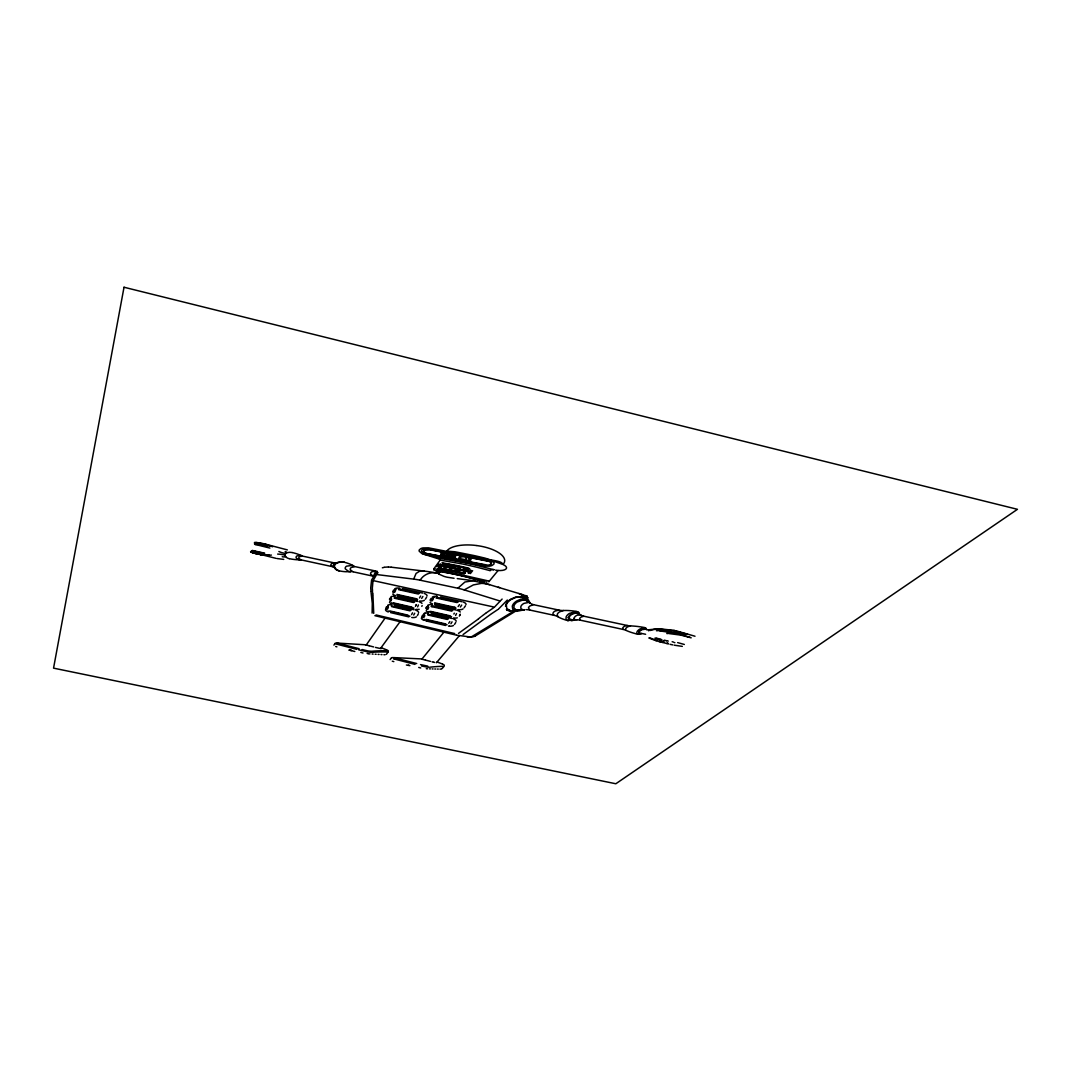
<?xml version="1.0" encoding="UTF-8"?>
<svg xmlns="http://www.w3.org/2000/svg" width="1071" height="1071" viewBox="0 0 1071 1071"><rect width="100%" height="100%" fill="white"/><g stroke="black" fill="none" stroke-linecap="round" stroke-linejoin="round"><path stroke-width="1.5" d="M372.387 587.644L372.962 581.178M452.23 567.75L453.769 565.649M505.499 606.333L506.048 604.098A51.555 19.131 6.6 0 1 508.645 600.737M373.725 613.348L372.962 595.476M372.119 613.107L372.293 603.442L371.021 592.102M413.687 579.116A28.315 10.59 8.4 0 1 420.14 580.201L457.839 588.233A30.068 11.192 8 0 1 464.198 589.893L500.197 601.072L494.441 607.137L373.15 580.602L376.617 574.538L413.687 579.116L416.07 573.44L419.417 571.338A7.283 2.785 8.3 0 1 422.188 571.017L424.397 571.111A58.048 21.648 8.3 0 1 431.091 572.048A60.163 22.411 8.3 0 1 438.012 573.32L438.066 573.333M568.192 617.552L569.089 620.122L572.931 620.216M389.483 599.345L389.844 598.274M391.343 599.921L391.665 598.997M391.263 600.162L390.995 600.951M391.049 598.113A14.539 5.342 8.5 0 0 390.928 598.341L389.991 601.032A13.95 5.101 8.5 0 0 389.951 601.313M415.883 605.423L416.231 604.553M415.923 605.289L415.494 606.387M421.813 606.36L422.148 605.57M418.426 604.941L417.636 606.896M426.258 607.632L425.856 608.556M426.298 607.511L426.686 606.601M427.958 609.225L428.748 607.391M386.577 606.668L385.747 608.395M388.385 607.351L387.555 609.064M453.876 614.044L454.305 613.174M459.673 615.41L460.289 614.205M459.914 614.928L459.339 616.093M455.59 615.464L456.541 613.563M412.536 612.799L411.559 614.634M392.642 591.861L393.686 589.947M414.691 613.214L413.701 615.049M394.556 592.437L395.641 590.469M418.319 613.87L417.369 615.611M423.875 615.33L424.076 615.008A14.351 5.181 8.1 0 1 424.236 614.794L424.357 614.674A7.698 2.785 8.2 0 1 424.571 614.486M422.71 615.022L421.746 616.762M424.826 615.651L423.795 617.485M423.607 615.825L422.71 617.432A14.218 5.114 8.1 0 0 422.563 617.806M419.484 597.979L420.662 596.012M421.693 598.421L422.871 596.467M425.401 599.158L426.579 597.23M430.02 600.175L431.211 598.261M432.189 600.804L433.42 598.836M449.807 621.555L448.736 623.282M452.056 621.849L450.918 623.697M455.724 622.519L454.546 624.38M432.323 598.716L431.011 600.871A14.258 5.261 8 0 0 430.89 601.206M333.924 645.13L334.875 643.658M432.403 598.595L432.63 598.287A14.311 5.301 8 0 1 432.912 597.966L432.938 597.939M376.938 574.029L377.983 572.543M458.12 606.574L459.472 604.606M460.356 607.029L461.695 605.061M464.104 607.766L465.443 605.838M366.202 645.023L384.998 618.235M446.674 551.11L454.974 551.766L474.172 555.581A195.658 70.124 8.3 0 1 485.913 558.366C489.929 560.749 501.857 560.227 502.982 564.551A9.157 3.588 7.4 0 1 505.74 569.223A9.157 3.588 7.4 0 1 495.619 570.147M433.755 568.969L440.181 560.106L463.154 564.096A237.387 82.146 8.4 0 1 478.027 567.51L489.875 570.589M436.901 566.76L438.99 563.882M439.445 565.89L438.575 567.095C439.016 564.819 443.073 566.318 439.552 567.991M442.658 563.721C443.327 565.93 438.106 566.224 440.676 564.216M439.86 565.421L440.73 564.216M375.466 647.393L378.947 648.209A7.162 2.45 8.7 0 0 380.513 648.477L399.992 621.796M444.264 566.532C437.008 565.247 442.604 571.874 445.831 566.813M438.534 573.895L440.502 571.553M444.345 569.036L445.924 566.947M444.639 568.888L446.138 567.014L449.499 567.523M386.39 654.341L388.345 651.73A2.477 0.843 8.6 0 1 386.644 651.918L379.107 651.971A57.606 18.997 8.4 0 0 372.695 652.293M449.994 570.147L451.601 568.045M451.868 567.643L453.448 565.542M450.463 570.053L451.882 568.152M456.581 571.526L458.174 569.437M458.482 569.036L460.088 566.92M456.996 571.619L458.589 569.531M458.897 569.129L460.503 567.014M390.125 659.575L391.196 658.17M458.83 569.611C454.091 572.731 467.438 573.654 463.703 570.682M463.596 573.079L465.202 570.99M465.524 570.589L467.143 568.487M464.011 573.172L465.631 571.084M465.939 570.682L467.572 568.581M466.005 571.204L464.533 573.092L465.323 573.28M468.228 573.132L468.978 571.887M470.49 570.241L469.553 571.445L466.086 570.843M468.911 573.306L471.173 570.415L470.169 571.7M420.14 580.201C423.808 574.096 431.211 571.365 438.012 573.32M470.356 573.587L472.632 570.682M479.888 582.075L481.294 581.044A3.387 1.299 7.6 0 1 480.759 581.004M443.876 632.225L421.84 659.201L425.241 660.031M489.086 581.446L498.109 570.482M436.419 662.748L459.419 635.625M457.839 588.233L464.948 581.995L472.94 580.777L486.047 583.641L518.833 593.481M442.015 668.719L444.264 666.122M376.952 571.539L371.597 580.013L370.767 587.457M526.959 599.091L528.177 597.765L521.349 595.864M500.639 600.59L502.112 599.077M507.319 600.055L498.631 608.944M523.88 609.868L516.891 611.3A3.2 1.191 7.1 0 1 515.673 611.113L475.229 636.013M478.322 618.971L480.946 616.842M513.866 611.086L471.869 636.589A7.149 2.53 7.7 0 1 469.874 636.897L456.701 635.21M477.947 619.292L458.508 633.389M481.856 616.133L485.672 613.281M486.261 617.565L463.06 634.567M493.785 607.645L486.114 612.96M423.674 613.79L423.862 613.67A6.198 2.236 8.2 0 1 424.986 613.188M486.662 617.257L490.464 614.486M497.881 609.493L491.013 614.098M464.198 589.893L473.382 584.913L481.374 583.4A9.492 3.615 7.5 0 1 484.427 583.588L489.514 584.659M387.26 650.592L377.956 650.86A58.932 19.465 8.4 0 0 371.958 651.235A7.751 2.637 8.8 0 1 367.273 650.78L362.038 649.535M292.102 552.529C288.474 551.659 282.972 553.225 285.662 556.759M286.292 553.118A5.235 1.995 10.2 0 0 285.421 553.439L285.033 553.68A8.3 3.146 10.1 0 0 284.471 554.832L282.503 554.658A12.557 4.739 10.3 0 0 280.067 554.243L277.643 554.082M475.029 636.134L473.824 636.589A8.581 3.052 7.7 0 1 467.237 636.817L467.09 636.803M648.531 630.779L649.267 630.444M641.73 633.55L638.785 633.938L638.758 631.877A26.347 9.559 5.2 0 1 639.641 630.752A24.633 8.929 5.2 0 1 641.355 629.467L644.809 628.195L646.282 629.025A13.414 4.913 5.6 0 1 646.268 629.453A5.502 2.008 5.4 0 0 647.741 629.868L653.297 629.293M573.721 620.096L572.717 620.417A11.232 4.15 6.5 0 0 572.998 620.337L573.373 620.216M650.177 630.484L653.578 629.587M382.36 567.804L384.235 567.309M572.57 620.457L572.383 620.511A7.417 2.731 6.4 0 1 571.138 620.738M439.686 571.526L450.543 573.387A195.899 68.183 8.4 0 1 460.302 575.488L484.976 581.607M640.793 633.483L639.615 633.523M271.378 555.073L268.982 555.314M653.886 629.186L658.357 628.757M384.743 567.215L387.97 567.001M520.078 610.068L517.802 610.189A2.584 0.964 7.1 0 1 516.838 610.055M654.167 629.48L657.059 629.172M656.443 630.739L660.178 630.511M572.168 619.788L569.411 619.185L569.303 616.99A26.762 9.853 6.1 0 1 571.713 614.446L575.609 612.973M268.915 554.738L268.098 554.791M657.099 629.172L658.317 629.105M381.544 648.531L381.45 648.531A3.24 1.111 8.7 0 1 380.513 648.464M567.724 620.551L565.97 619.239L566.171 616.829A34.379 12.651 6 0 1 567.389 615.049A34.513 12.705 6 0 1 569.384 613.429L576.359 611.461A22.732 8.367 6.4 0 0 563.44 610.51L559.557 611.862A24.124 8.916 6.3 0 0 557.255 614.379L557.79 616.642A22.571 8.381 6.3 0 0 567.67 620.524M666.805 633.563L667.822 633.523M659.95 631.127L660.82 631.114M268.419 555.34L263.265 554.537M393.298 657.581L422.028 658.946M630.498 625.892L627.673 626.83A20.684 7.537 5.4 0 0 625.638 628.731L625.799 630.284A34.379 12.678 5.4 0 0 635.036 633.523C638.396 634.594 635.96 633.992 637.151 631.515A31.822 11.527 5.2 0 1 637.941 630.551A31.287 11.339 5.2 0 1 639.869 629.052L644.648 627.579A34.152 12.316 5.6 0 0 630.484 625.892A7.283 2.678 5.6 0 1 627.298 625.491L583.896 616.227L581.098 617.07A15.222 5.609 6.1 0 0 579.558 618.73L580.201 620.163M267.536 554.805L263.787 554.604M659.053 628.744L673.927 630.364M658.96 629.092L674.154 630.873M336.883 643.069L366.135 644.809M442.979 666.349L438.749 666.47A56.776 18.568 7.7 0 0 436.205 666.617L434.625 666.738A52.894 17.337 7.7 0 0 430.381 667.153M661.262 631.114L675.895 633.309M668.652 633.523L680.393 635.063M526.477 609.64L526.584 609.653A6.212 2.303 6.9 0 1 527.441 609.694L527.99 609.747A6.921 2.557 6.9 0 1 529.81 610.055L554.135 615.316L552.957 614.5L553.038 613.094A18.689 6.921 6.4 0 1 554.858 611.139L558.901 610.095A7.617 2.852 6.5 0 0 560.695 610.39L561.378 610.47A6.747 2.517 6.5 0 0 563.44 610.524M660.687 630.524L676.243 632.841M388.505 567.001L391.062 567.188M429.484 668.853L430.435 668.88M434.772 668.987L435.696 669.014M439.686 565.836L441.413 566.064M432.149 668.92L433.086 668.947M437.356 669.054L438.267 669.08M283.735 559.397L276.894 558.527M436.339 570.669L441.306 571.405M441.707 566.131L443.769 566.452M383.913 654.729L383.994 654.729A4.86 1.647 8.7 0 0 385.105 654.729M254.925 542.368L256.571 542.488M254.403 542.609L259.289 543.158M255.286 544.403L258.968 544.322M254.416 543.8L255.715 544.429M427.57 668.799L426.298 668.706M372.119 654.046L373.15 654.1M375.131 654.22L376.135 654.274M378.09 654.394L379.08 654.448M380.995 654.555L381.986 654.622M254.818 543.827L258.124 544.188M284.458 557.014L282.222 556.733M369.977 653.912L368.732 653.805M427.757 666.122L420.515 664.596M256.625 542.488L262.85 543.492M516.891 611.3L511.443 610.818A3.601 1.339 7.2 0 1 510.251 610.631L508.779 610.309M264.711 553.185L252.247 550.467M457.25 578.608L473.235 580.656M264.216 553.453L262.623 553.279M264.216 555.126L262.248 554.417M484.132 581.807L483.356 581.714M454.064 578.273L447.531 577.282A15.543 5.998 8 0 1 444.652 576.559L444.371 576.479A14.874 5.743 8 0 1 443.903 576.332L438.735 574.029M416.017 609.359L417.369 609.453A4.351 1.593 8.4 0 0 419.176 609.292M682.321 646.389L674.221 645.17M391.276 567.202L424.397 571.111M263.761 555.073L262.636 554.47M285.408 553.439L282.811 552.931A11.553 4.418 10.3 0 1 280.963 552.382L278.875 551.498M453.569 617.954L455.014 618.074A4.699 1.714 7.9 0 0 457.277 617.82M262.449 553.252L258.526 552.636M262.823 552.971L259.624 552.475M442.966 563.52L447.812 564.323M476.702 545.541L473.489 545.193A29.948 11.835 7.7 0 0 446.808 551.056M476.89 545.567L480.812 546.197A29.466 11.661 7.7 0 1 491.616 549.195L492.593 549.584A29.988 11.861 7.7 0 1 503.397 563.948M440.101 565.448L441.667 565.89M436.433 597.323L458.187 602.049M674.85 642.613L674.208 642.533M398.626 588.983L400.514 589.345M442.028 562.757L455.162 565.18A215.566 75.157 8.4 0 1 466.862 567.71L468.79 568.152M673.257 641.931L672.146 641.757M258.847 544.764L259.61 544.898M482.807 581.633L482.526 581.62M260.28 554.135L262.422 554.898L260.454 554.162M350.471 650.177L351.154 650.284M443.889 563.654L445.71 563.962M260.989 554.684L259.557 554.015L260.628 554.631M337.325 643.135L359.133 648.718M408.292 665.185L409.002 665.292M258.325 544.215L259.048 544.791M447.102 624.821L426.459 620.055M439.097 568.206L441.078 568.54M437.919 568.406L449.057 570.508A238.311 81.436 8.5 0 1 454.68 571.673L456.621 572.101A241.203 82.293 8.5 0 1 464.399 573.828M482.325 581.553L481.575 581.433M260.695 554.644L260.092 554.109M442.136 565.957L444.599 566.184M442.336 565.997L443.434 566.171M409.979 616.16L408.546 615.879M439.753 568.313L442.095 568.728M394.463 597.444L395.494 597.645M417.636 599.64L416.15 599.345M431.733 605.838L432.804 606.039M456.447 635.17L374.877 615.678M260.146 554.55L258.566 553.841L259.61 554.457M456.018 608.221L454.465 607.913M436.058 597.953L457.103 602.558M481.24 581.392L481.763 581.486M416.94 598.863L416.191 598.716M413.942 608.087L412.496 607.793M451.574 616.682L449.9 616.347M445.991 564.002L447.102 564.203M443.394 565.97L444.104 566.09M259.343 543.171L261.98 543.693M455.456 607.458L454.345 607.244M431.091 606.494L431.988 606.668M391.303 605.811L411.036 610.309M427.865 614.219L448.388 618.904M349.374 650.151L354.809 651.489M443.514 566.532L445.295 566.72L443.996 566.613M348.985 650.084L350.766 650.392M406.404 665.011L409.898 665.653M444.398 566.345L445.108 566.278M393.874 657.714L394.489 657.822M444.907 566.439C450.436 564.939 442.229 561.994 441.841 565.716L443.233 563.815L442.028 565.903M442.028 568.714L442.912 568.875M441.399 571.419L461.266 575.569M667.849 642.921L667.273 642.814M350.659 650.378L351.649 650.552M258.968 554.35L258.151 553.761L259.142 554.376M447.223 564.176L452.484 565.22M448.695 564.497L449.9 564.712M674.02 630.377L674.797 630.524M394.543 657.835L416.713 663.538M446.487 566.934L448.562 567.335M443.635 569.009L445.148 569.29M258.914 554.336L256.518 553.426L258.499 554.256M398.532 589.652L418.319 594.003M444.733 568.902L449.579 569.866L450.677 567.898M450.208 564.778L451.159 564.966M444.8 569.236L446.085 569.477M259.784 544.47L267.429 546.531M668.277 641.087L666.711 640.766M448.214 566.854C441.439 563.199 460.155 565.448 449.646 567.335M464.212 556.224L429.886 549.503L426.111 549.57A7.711 3.039 8.3 0 0 424.303 550.213L424.036 550.374A6.694 2.637 8.3 0 0 423.554 551.993L425.254 553.386M466.755 556.733L489.179 561.124A4.98 1.968 7.5 0 1 489.728 561.244M462.605 556.197L429.337 549.677L425.843 549.784A6.814 2.691 8.3 0 0 424.518 550.293L424.076 550.614A5.462 2.155 8.3 0 0 423.755 551.19A5.77 2.276 8.3 0 0 424.156 552.234L426.646 553.52L467.492 561.258A6.64 2.624 7.8 0 0 469.259 560.95L470.825 559.972A6.721 2.651 7.8 0 0 470.959 559.116L466.929 556.786A4.311 1.7 7.8 0 0 465.671 556.451M468.696 557.389L488.577 561.284A4.244 1.673 7.5 0 1 491.067 562.195M448.521 566.92L449.445 567.095M448.468 567.456L450.476 567.71M445.884 569.437L447.825 569.826M394.235 598.167L395.145 598.354M453.314 555.635L443.033 553.613A1.995 0.79 8.1 0 0 442.47 553.546M442.149 555.086L453.421 557.188A2.49 0.977 8 0 0 454.332 556.974L454.64 556.733A1.968 0.776 8 0 0 454.385 556.036L455.483 556.505A2.262 0.897 8 0 1 454.238 557.482L443.073 555.394M465.738 561.271L485.458 565.18M438.909 558.794L438.508 558.727A9.96 3.923 8.2 0 1 436.138 558.111L421.907 553.587L419.23 551.23A10.255 4.043 8.3 0 1 419.27 549.945L420.783 548.62A11.005 4.351 8.3 0 1 422.965 547.924L428.467 547.83L488.242 559.49A7.149 2.811 7.5 0 1 490.464 560.079L502.098 564.189M451.828 565.06L455.269 565.783A209.769 73.31 8.4 0 1 466.514 568.179L469.874 569.089M452.819 565.287L453.609 565.448M450.382 567.282L446.473 566.666M449.392 567.643L451.467 567.911M681.022 635.183L690.166 637.486M450.623 567.523L451.614 567.724M447.678 569.799L448.508 569.959M675.573 630.672L695.012 636.241M674.904 631.02L687.823 634.407M257.977 552.529L251.417 550.695M672.735 644.889L670.044 644.314M448.388 569.933L450.021 570.267M258.727 552.301L257.268 551.98M445.777 623.965L426.151 619.413M452.404 567.884L453.127 568.032M452.257 568.072L453.341 568.299M427.69 614.928L447.437 619.466M455.269 565.783L460.142 566.813M453.461 567.911L454.867 568.206M449.807 570.227L451.842 570.642M276.01 558.352L256.089 553.332M453.448 568.46L456.594 568.982M451.105 570.495L456.099 571.553M474.801 580.964L475.685 581.138M666.55 640.739L664.248 640.177M454.787 568.594C444.599 567.697 457.853 574.284 456.969 569.21M455.295 568.487C469.915 566.519 441.64 564.564 456.634 568.567M261.177 545.193L261.913 545.353M339.547 570.937L339.962 571.017A18.354 6.988 9.5 0 0 345.853 571.727L351.275 571.619A3.508 1.325 9.3 0 1 348.557 571.472L345.277 568.821A13.977 5.301 9.2 0 1 345.344 567.536A13.066 4.953 9.2 0 1 346.589 566.171L352.172 565.394A3.735 1.419 9.3 0 1 354.046 566.224L353.484 565.836A17.712 6.707 9.5 0 0 344.634 562.355M455.215 568.835L458.04 569.29M452.444 570.776L453.354 570.963M529.931 602.799L528.284 599.733L522.581 597.471A3.668 1.379 7 0 0 521.47 597.149L520.426 596.935A5.194 1.955 7 0 0 516.624 596.868M416.057 598.689L396.966 594.432M395.534 597.645L414.624 601.942M432.845 606.052L452.712 610.524M456.741 568.781L458.187 569.103M534.255 604.847L558.901 610.095M335.625 563.159A2.731 1.044 9.6 0 1 335.022 563.051L302.598 556.13L299.719 556.572A7.484 2.838 9.9 0 0 298.929 557.348L298.863 557.536A7.698 2.918 9.9 0 0 299.023 558.5L300.871 559.838L333.188 566.827M434.692 662.427L433.46 662.159M663.886 642.145L662.788 641.904M432.028 606.681L451.748 611.126M460.825 566.961L467.17 568.366M459.057 569.29L465.202 570.642M458.91 569.477L463.141 570.401M455.898 571.512L458.535 572.075M521.457 597.149L516.128 597.337L510.559 599.733A46.669 17.337 6.6 0 0 506.329 604.861L506.757 608.515L510.091 610.604M335.022 563.051L331.876 563.466A7.899 2.999 9.5 0 0 330.966 564.43A8.247 3.133 9.5 0 0 330.979 565.207L333.068 566.8M645.612 634.286L643.363 633.804A5.529 1.995 5.5 0 0 641.221 633.51M353.082 571.82L373.27 576.185M460.704 569.451C454.934 564.966 474.158 569.411 463.328 570.026M459.298 569.558L460.838 569.892M664.649 640.819L663.806 640.632M454.251 607.217L434.612 602.839M449.914 615.785L430.462 611.354M391.531 606.588L410.099 610.858M460.985 569.705L462.9 570.133M457.973 571.954L459.861 572.369M459.325 572.249L462.083 572.865M554.176 615.316L556.331 615.945M663.069 642.466L662.146 642.265M256.197 553.359L257.147 553.975M402.468 588.622L422.71 593.08M440.502 596.962L461.989 601.728M400.581 589.358L419.39 593.495M416.11 599.332L397.408 595.155M461.454 570.187L465.055 570.843M627.298 625.491L624.661 626.187A17.631 6.426 5.5 0 0 622.693 628.008L623.041 629.413M454.385 607.9L434.96 603.549M416.699 600.443L397.877 596.226M435.589 604.687L454.867 609.011M461.762 572.798L464.171 573.333M519.489 593.923L526.745 595.971M397.903 596.908L417.784 601.407M435.268 605.302L456.38 610.082M395.212 598.368L413.674 602.531M412.295 607.752L394.048 603.575M461.588 575.636L466.514 576.76M411.907 607.11L393.539 602.919M408.064 615.196L389.898 610.952M468.643 568.996L466.38 570.723L467.759 571.044M465.939 571.044L468.04 571.526M466.394 571.298L469.674 571.901M256.759 553.894L255.862 553.279L256.558 553.841M435.442 604.646L434.772 604.486M430.89 611.996L449.86 616.334M394.864 604.646L413.071 608.81M450.503 617.391L431.385 613.014M394.65 605.262L414.156 609.76M431.292 613.67L452.002 618.462M662.065 641.73L661.343 641.569M339.413 570.91L336.468 569.665L334.594 567.161A19.653 7.457 9.3 0 1 334.513 565.783L335.103 564.484A18.635 7.069 9.3 0 1 336.348 563.386L340.123 562.034L344.353 562.262M397.756 596.199L396.846 595.971M393.927 603.549L391.651 602.919M430.703 611.956L430.328 611.862A11.861 4.338 8.2 0 1 429.297 611.595L428.909 611.487M421.532 666.015L426.901 667.032A8.929 2.999 8.1 0 0 427.476 667.099A6.761 2.276 8.1 0 0 429.284 667.206M468.188 571.325L469.821 571.713M292.289 552.569L293.186 552.783A20.818 7.858 10.2 0 1 301.968 555.889A2.637 1.004 10 0 0 300.871 555.501L297.189 555.836A8.166 3.106 10 0 0 296.145 556.92A8.742 3.32 10 0 0 296.306 558.018L298.755 559.651A2.544 0.964 10 0 0 300.282 559.812L297.925 559.785A21.313 8.153 10.2 0 1 289.746 558.767M676.939 633.001L685.386 635.357M676.551 633.456L683.405 635.331M394.637 604.593L394.101 604.459M390.286 611.621L408.198 615.798M408.841 616.883L390.554 612.599M445.576 625.477L426.82 621.086M263.332 543.599L287.349 549.892M262.435 543.8L269.879 546.076M257.147 551.953L252.595 550.574M467.036 577.028L479.473 580.187A14.874 5.663 7.7 0 1 480.933 580.656M373.136 576.158L370.62 574.056A11.901 4.512 8.9 0 1 370.7 573.025A11.46 4.338 8.9 0 1 371.998 571.713L376.108 571.124L355.331 566.693L351.556 567.349A10.978 4.164 9.2 0 0 350.311 568.647A11.42 4.338 9.2 0 0 350.284 569.678L352.935 571.78M375.975 614.928L454.72 633.577M426.673 621.046L425.736 620.805M583.655 616.173L583.253 616.066A6.145 2.289 6.2 0 1 581.607 615.477M662.226 640.257L659.977 639.682M660.446 641.864L658.866 641.462M668.505 643.952L667.059 643.591M255.835 553.667L254.349 552.904L255.567 553.6M365.465 644.849L369.08 645.733M335.812 643.925L356.897 649.374M393.499 658.812L394.73 659.107M660.553 641.382L659.241 641.047M432.965 662.039L432.055 661.811M394.449 659.04L415.039 664.395M529.703 610.028L528.472 607.806A17.564 6.533 6.7 0 1 528.887 607.029A17.163 6.372 6.7 0 1 530.199 605.851L533.559 604.673A6.787 2.544 6.8 0 1 532.568 604.379L532.541 604.379M254.724 544.322L269.905 548.071M262.596 545.085L263.6 545.768M264.323 543.84L272.663 546.772M369.16 645.759L373.659 646.938M425.495 660.097L430.435 661.396M666.912 643.551L656.068 640.699M358.678 649.843L367.969 651.931A9.585 3.253 8.8 0 0 372.762 652.346M367.125 653.43L368.129 653.698M360.833 652.426L363.002 652.989M418.707 667.434L420.729 667.956M661.53 639.574L660.713 639.347M515.673 611.113L512.755 609.305L512.286 606.199A41.97 15.583 6.6 0 1 516.61 601.045L520.961 599.131L525.727 598.796A2.999 1.125 7 0 1 526.812 599.05L527.146 599.158M335.705 646.496L336.896 646.844M392.267 661.182L393.82 661.624M263.332 545.286L265.635 545.942M254.898 553.426L253.211 552.582L254.577 553.346M389.215 611.354L387.983 610.979M660.593 639.32L656.188 637.995M439.512 571.994L438.387 571.673L439.083 571.874M677.648 642.613L684.329 644.461M659.12 639.454L654.89 638.155M657.045 640.458L655.251 639.936M575.087 619.748L574.043 618.529A11.821 4.364 6.2 0 1 574.056 618.288M493.959 569.745L475.859 565.127A271.82 92.628 8.5 0 0 464.787 562.61L437.289 557.884L438.467 558.66M424.852 619.64L424.062 619.399M438.347 571.633L437.544 571.432L438.481 571.673M655.988 640.686L648.865 638.021M498.202 587.176L499.675 587.618M252.876 552.475L253.653 553.078M655.091 639.882L649.495 637.754M253.452 553.024L250.574 551.685M518.913 593.508L522.635 594.646M252.689 552.422L253.251 552.957L250.882 552.127M436.647 571.164L437.691 571.432L436.499 571.03M437.008 662.052L437.517 662.213A27.444 9.157 8.2 0 1 441.56 663.699L442.604 664.154M683.659 635.411L691.197 637.821M266.358 546.571L267.576 546.986M441.747 554.992L442.684 555.287M466.943 556.786A4.927 1.941 7.8 0 0 463.475 556.197L463.127 556.184A5.797 2.289 7.8 0 0 459.017 557.549A5.797 2.289 7.8 0 0 460.811 559.999A4.766 1.874 7.8 0 0 461.467 560.2L463.261 560.789M436.299 570.95L435.629 570.816M285.167 551.565L286.466 552.034M392.106 603.883L392.16 603.897A6.627 2.423 8.6 0 1 391.477 603.642A6.105 2.236 8.7 0 1 389.483 602.357M490.464 560.079L493.932 562.65A10.402 4.097 7.6 0 1 493.744 564.256L491.924 565.528A11.192 4.404 7.6 0 1 489.514 566.157L483.757 566.157L424.678 554.403A6.439 2.544 8.4 0 1 423.085 554.002M625.491 630.15L624.942 629.949A6.868 2.49 5.8 0 0 624.38 629.761L624.085 629.668A7.162 2.611 5.8 0 0 623.108 629.427L580.281 620.176A6.306 2.316 6.3 0 0 577.363 619.814M467.317 556.92L469.138 558.366A6.399 2.53 7.9 0 1 469.085 559.357A5.957 2.356 7.8 0 1 468.563 559.879L468.308 560.026A6.841 2.691 7.9 0 1 466.139 560.628L462.605 560.494A4.284 1.687 7.8 0 1 461.467 560.2M388.385 650.873A4.712 1.607 8.6 0 0 387.287 650.191L385.078 649.213A25.999 8.755 8.8 0 0 381.396 647.915L381.785 648.183M644.514 628.811A7.51 2.744 5.5 0 1 645.545 629.159L641.449 629.775A23.816 8.635 5.2 0 0 639.213 631.89L639.213 633.336M525.058 598.381L522.755 597.016A4.016 1.513 7 0 0 521.216 596.654L516.035 596.949L510.827 599.117A43.804 16.279 6.7 0 0 508.645 600.737M530.48 603.321L529.248 602.598A1.874 0.696 6.9 0 0 528.539 602.451L524.04 603.361A24.111 8.97 6.7 0 0 520.774 606.962L520.961 608.596L522.635 609.667A2.624 0.977 7 0 0 524.79 609.707M639.026 633.162L639.106 633.256A7.684 2.811 5.5 0 0 641.087 633.497M372.855 594.7L372.762 593.963M579.424 614.205L577.215 612.291L572.342 613.402A31.193 11.486 6 0 0 568.273 617.565M372.735 593.722L372.601 592.45M370.941 591.326L370.78 588.274M372.521 591.513L372.387 588.434M300.75 559.838A2.303 0.87 10 0 1 301.299 559.932M433.005 597.872A7.711 2.865 8.1 0 1 433.286 597.658M433.902 597.377A2.932 1.084 8.1 0 1 434.357 597.27M576.6 611.514A3.36 1.245 6.3 0 1 577.764 611.862M568.768 620.738A3.307 1.218 6.4 0 1 567.965 620.604M486.863 582.142A4.753 1.821 7.5 0 1 486.18 582.102M489.032 581.433A3.735 1.432 7.5 0 1 488.724 581.754M557.281 616.361A5.891 2.169 6.6 0 1 557.79 616.642M434.304 570.348A3.427 1.325 8.2 0 1 433.902 570.026M524.683 609.76A15.69 5.864 7.1 0 1 517.949 610.001L517.494 609.961A2.838 1.058 7.1 0 1 515.031 609.292M426.74 609.694A13.642 4.98 8.1 0 1 426.794 609.453L427.972 606.721A14.11 5.168 8.1 0 1 428.146 606.467L428.226 606.36A7.858 2.878 8.1 0 1 428.44 606.159M338.088 562.315A6.962 2.651 9.4 0 1 343.925 562.074M334.754 568.219A17.23 6.533 9.3 0 1 337.512 562.476M339.199 570.95A7.069 2.678 9.4 0 1 334.821 568.259M386.444 609.412A13.669 4.94 8.6 0 1 386.497 609.212L387.769 606.534A14.592 5.288 8.5 0 1 387.876 606.4M388.023 606.226A7.377 2.678 8.6 0 1 388.157 606.092M391.169 597.953A7.684 2.825 8.6 0 1 391.33 597.792M638.021 634.233A2.182 0.79 5.5 0 1 637.513 634.139M638.463 634.26A2.356 0.857 5.5 0 0 638.918 634.273A2.892 1.044 5.5 0 0 639.387 634.233M576.078 619.828A10.268 3.802 6.4 0 1 569.785 619.453M576.305 619.814A5.194 1.901 6.3 0 1 576.961 619.801M393.378 592.839A14.07 5.208 8.5 0 1 393.472 592.558L394.945 589.867A13.682 5.087 8.5 0 1 395.145 589.612L395.253 589.519A7.644 2.838 8.6 0 1 395.494 589.318M396.19 588.996A2.865 1.071 8.6 0 1 396.484 588.93M526.865 596.025A4.003 1.513 7 0 1 527.307 596.226M442.778 664.261A5.141 1.727 8 0 1 444.237 665.064M578.22 612.036A6.573 2.437 6.4 0 1 579.384 613.375M391.45 657.848A3.722 1.258 8.5 0 1 392.762 657.54M646.402 628.797A10.884 3.989 5.6 0 1 646.349 629.48M645.706 627.927A3.374 1.232 5.5 0 1 645.96 628.101M335.036 643.403A3.427 1.165 9.2 0 1 336.147 643.042M581.285 615.316A5.194 1.928 6.2 0 1 580.817 615.049M441.225 669.054A3.762 1.258 8 0 1 439.94 669.121M289.304 558.727A5.315 2.022 10.1 0 1 285.85 556.759M531.818 604.098A5.904 2.222 6.8 0 1 531.27 603.843M440.154 559.584A3.039 1.191 8.2 0 1 440.007 560.16M646.268 629.453A5.248 1.914 5.4 0 1 645.88 629.293M421.987 603.401A6.546 2.396 8.4 0 0 421.532 602.96A5.917 2.169 8.4 0 0 419.979 602.103A6.627 2.437 8.4 0 0 419.27 601.835M394.985 596.373A4.779 1.754 8.7 0 0 391.25 596.641A6.239 2.289 8.6 0 0 390.928 596.855M432.644 603.924A6.292 2.329 8.1 0 1 430.007 602.397M463.06 608.89A5.81 2.142 7.9 0 1 457.986 609.653M463.234 602.009A6.493 2.41 7.8 0 1 466.005 604.58M436.54 596.346A6.372 2.37 8.1 0 1 437.383 596.413M432.336 597.149A5.998 2.222 8.1 0 1 436.513 596.279M395.346 595.543A5.984 2.222 8.6 0 1 392.749 594.07M419.671 600.978A5.516 2.035 8.4 0 0 421.211 601.085A5.676 2.102 8.4 0 0 424.344 600.242M424.33 593.454A6.359 2.37 8.3 0 1 427.034 595.971M399.483 588.099A5.623 2.102 8.6 0 0 397.943 588.006A4.886 1.821 8.6 0 0 397.247 588.033A6.185 2.303 8.6 0 0 394.717 588.849M576.586 613.134A10.094 3.735 6.4 0 1 580.736 614.982L577.189 615.169A18.756 6.908 6.1 0 0 574.15 618.302M441.413 554.858A2.048 0.803 8.1 0 1 440.783 554.43M440.917 553.761A2.048 0.803 8.1 0 1 442.256 553.52M506.971 609.908A7.443 2.758 7.1 0 1 506.543 609.519M510.211 611.139A4.271 1.58 7.2 0 1 506.998 609.894M415.709 610.149A6.761 2.45 8.4 0 1 418.627 612.625M416.391 616.802A5.382 1.941 8.4 0 1 411.733 617.512M388.304 611.956A5.998 2.169 8.7 0 1 387.662 611.702A5.69 2.062 8.7 0 1 387.086 611.434A5.288 1.914 8.7 0 1 386.604 611.166A6.881 2.49 8.7 0 1 385.506 609.6M387.796 605.182A5.69 2.075 8.7 0 1 388.639 604.834A4.565 1.66 8.7 0 1 391.799 604.74M428.761 612.277A6.292 2.289 8.2 0 1 426.111 610.831M427.677 605.369A5.261 1.928 8.2 0 1 431.385 604.62A5.864 2.155 8.2 0 1 432.229 604.754M457.491 610.43A6.814 2.49 7.9 0 1 458.79 610.952A6.212 2.276 7.9 0 1 460.249 612.023M527.454 601.246A4.271 1.607 7 0 0 525.674 600.108A3.106 1.165 7 0 0 523.157 599.921L517.173 602.009A33.857 12.584 6.7 0 0 514 605.825L514.013 608.06L515.191 609.386A3.213 1.191 7.1 0 0 516.824 610.068M522.889 599.934A2.905 1.098 7 0 1 525.044 600.148M525.031 600.162A2.838 1.071 7 0 1 525.58 600.336M525.968 600.496A15.57 5.824 7.1 0 1 530.158 603M453.18 618.757A6.895 2.49 7.9 0 1 456.139 621.274M453.461 625.437A5.475 1.968 7.9 0 1 449.418 626.2M449.392 626.133A6.024 2.155 7.9 0 1 448.575 626.04M424.156 620.404A6.6 2.37 8.2 0 1 421.385 617.967M424.959 613.174A4.766 1.727 8.2 0 1 428.32 613.121M490.17 570.642A4.123 1.607 7.4 0 1 493.945 569.652M575.515 612.88A1.968 0.736 6.3 0 1 578.139 613.603M285.14 555.983A5.609 2.129 10.2 0 1 284.578 555.193M489.099 581.325A7.055 2.704 7.5 0 0 487.144 580.656L436.232 569.129A6.667 2.57 8.2 0 0 433.822 568.875M333.871 566.572A10.268 3.896 9.4 0 1 335.343 563.533M508.578 610.296A4.338 1.607 7.2 0 1 506.436 609.265M374.368 575.194A30.457 11.527 8.6 0 1 377.206 571.285M374.328 575.261A17.163 6.506 8.8 0 1 376.122 572.168M124.022 287.242L53.55 668.143L615.825 783.758L1017.45 509.314L124.022 287.242M491.228 563.788L489.969 564.658A7.671 3.026 7.6 0 1 487.841 565.167L425.361 553.412A4.485 1.767 8.4 0 1 424.236 553.118L421.693 551.431A7.002 2.771 8.3 0 1 421.639 550.333A6.587 2.597 8.4 0 1 422.135 549.744L422.389 549.57A7.524 2.972 8.3 0 1 424.196 548.941L427.972 548.874L487.425 560.508A4.913 1.928 7.5 0 1 488.925 560.909L491.335 562.677A7.149 2.811 7.5 0 1 491.228 563.788M466.273 558.928L465.952 559.142A4.645 1.834 7.9 0 1 464.72 559.531L460.369 558.674A3.882 1.526 7.8 0 1 459.981 557.83A3.494 1.379 7.8 0 1 460.209 557.442L460.744 557.134A4.632 1.821 7.8 0 1 462.056 556.813L463.93 556.826A2.222 0.884 7.8 0 1 464.787 557.014L465.912 557.576A3.789 1.499 7.9 0 1 466.501 558.54A3.441 1.352 7.8 0 1 466.273 558.928"/></g></svg>
